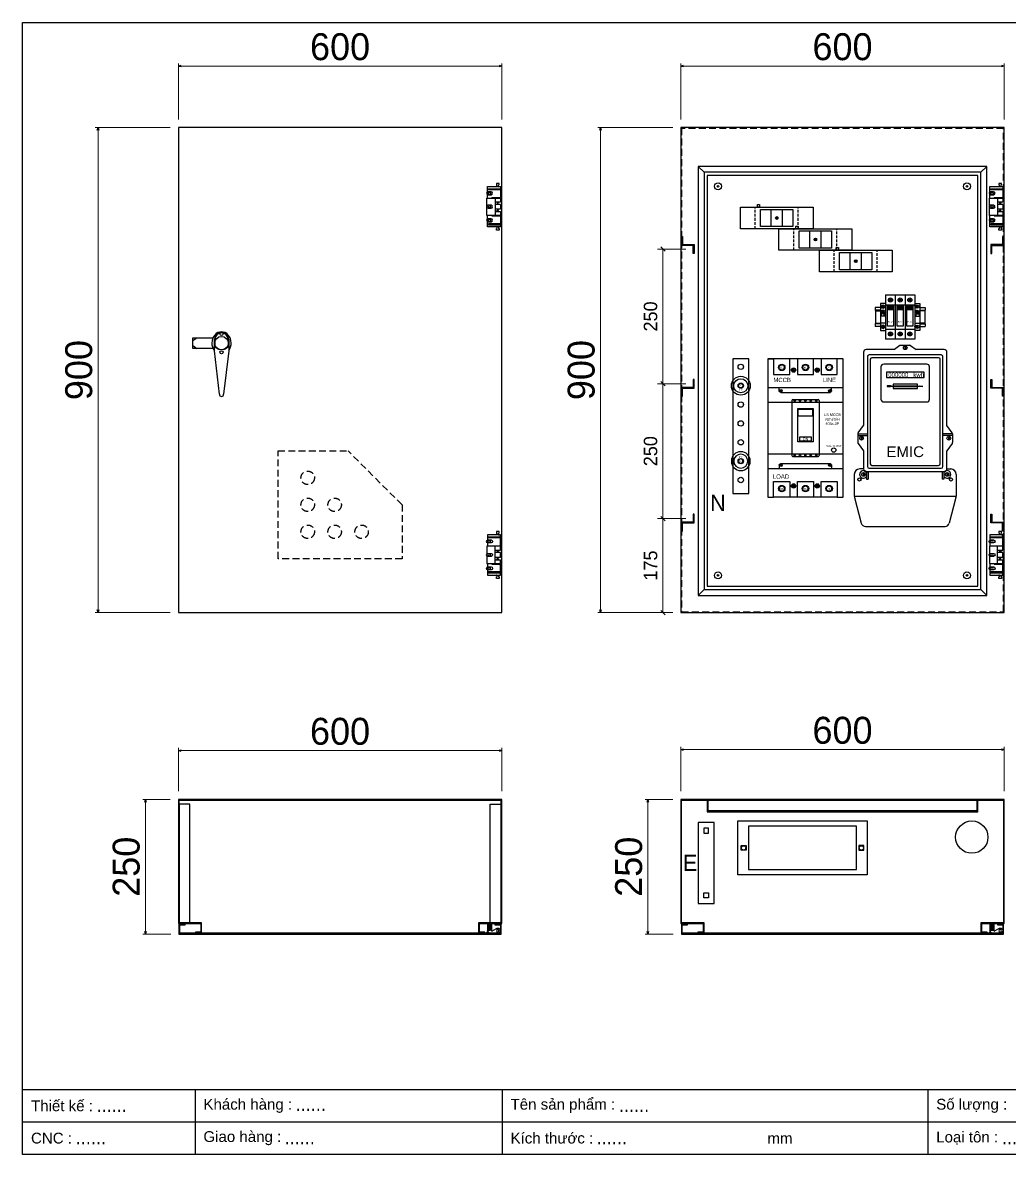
# Model space of a CAD drawing. Header units: millimetres. Extents: x 0 to 2970, y 0 to 2100.
# Drawn here: x 0 to 1831, y 0 to 2100 of the extents above; entities that cross this region are included whole.
import ezdxf
from ezdxf.enums import TextEntityAlignment as Align

# ---------------------------------------------------------------- set-up
doc = ezdxf.new("R2010")
doc.units = ezdxf.units.MM
doc.linetypes.add('ASVLTYPE', pattern=[0.75, 0.5, -0.25])
doc.linetypes.add('HIDDENX2', pattern=[19.05, 12.7, -6.35])
doc.layers.add('DIM', color=253, linetype='Continuous')
doc.layers.add('INSIDE', color=6, linetype='Continuous')
doc.styles.add('Arial', font='arial.ttf')
doc.styles.add('Tahoma (Input Text)', font='tahoma.ttf')
doc.dimstyles.new('CNC', dxfattribs={"dimtxt": 50, "dimasz": 5, "dimexe": 5, "dimexo": 15, "dimgap": 10, "dimtad": 1, "dimdec": 0, "dimtxsty": 'Standard', "dimblk": 'OPEN30', "dimcen": 10, "dimclrd": 5, "dimclre": 5, "dimclrt": 3, "dimazin": 3, "dimtfac": 1, "dimtdec": 0, "dimtmove": 0, "dimatfit": 3, "dimldrblk": 'ARCHTICK', "dimlwd": 9, "dimlwe": 9})
doc.dimstyles.new('Dim-25', dxfattribs={"dimtxt": 25, "dimasz": 8, "dimexe": 10, "dimexo": 15, "dimgap": 10, "dimtad": 1, "dimdec": 0, "dimtxsty": 'Standard', "dimblk": 'OBLIQUE', "dimcen": 10, "dimclrd": 5, "dimclre": 5, "dimclrt": 3, "dimazin": 3, "dimtfac": 1, "dimtdec": 0, "dimtmove": 0, "dimatfit": 3, "dimldrblk": 'OBLIQUE', "dimlwd": 9, "dimlwe": 9})

# ---------------------------------------------------------------- blocks, each defined once
blk = doc.blocks.new('khungtenAsean2')
at = {"color": 7}
for p, q in [((2970, -1980), (0, -1980)), ((320, -1980), (320, -2100)), ((890, -1980), (890, -2100)), ((1680, -1980), (1680, -2100)), ((2020, -2040), (0, -2040))]:
    blk.add_line(p, q, dxfattribs=at)
blk.add_lwpolyline([(0, 0), (2970, 0), (2970, -2100), (0, -2100)], close=True, dxfattribs=at)
at = {"color": 2, "char_height": 20, "width": 917.634, "attachment_point": 4, "style": 'Arial'}
for s, insert in [('  Tên sản phẩm :', (890, -2010)), ('  Số lượng :', (1680, -2010)), ('  Thiết kế :', (0, -2010)), ('  Khách hàng :', (320, -2010)), ('  Giao hàng :', (320, -2070)), ('  Loại tôn :', (1680, -2070)), ('  CNC :', (0, -2070)), ('  Kích thước :', (890, -2070)), ('mm', (1382.3, -2070))]:
    blk.add_mtext(s, dxfattribs=dict(at, insert=insert))
at = {"color": 1, "style": 'Tahoma (Input Text)', "flags": 8}
for tag, p in [('#03', (506.6, -2019.3)), ('#01', (137.1, -2021.3)), ('#05', (1106.6, -2021.3)), ('#07', (1834.7, -2021.3)), ('#09', (2146.7, -2021.3)), ('#02', (98.5, -2081.3)), ('#04', (486.1, -2081.3)), ('#06', (1065.3, -2081.3)), ('#08', (1817.4, -2081.3)), ('#10', (2146.7, -2081.3))]:
    blk.add_attdef(tag, p, '', height=25, dxfattribs=at)
blk.add_attdef('#11', text='', height=25, dxfattribs=at).set_placement((2915, -2067.3), align=Align.CENTER)
blk = doc.blocks.new('*D1')
at = {"color": 0, "linetype": 'ByBlock', "lineweight": -2}
for p, q in [((289.1, 2019.4), (294.1, 2020.8)), ((294.1, 2018.1), (289.1, 2019.4)), ((289.1, 2019.4), (294.1, 2019.4)), ((884.1, 2020.8), (889.1, 2019.4)), ((889.1, 2019.4), (884.1, 2018.1)), ((889.1, 2019.4), (884.1, 2019.4))]:
    blk.add_line(p, q, dxfattribs=at)
at = {"layer": 'Defpoints', "color": 0, "transparency": 16777216}
for p in [(889.1, 2019.4), (289.1, 1905.3), (889.1, 1905.3)]:
    blk.add_point(p, dxfattribs=at)
at = {"layer": 'DIM', "color": 5, "lineweight": 9, "transparency": 16777216}
for p, q in [((289.1, 1920.3), (289.1, 2024.4)), ((294.1, 2019.4), (884.1, 2019.4)), ((889.1, 1920.3), (889.1, 2024.4))]:
    blk.add_line(p, q, dxfattribs=at)
at = {"layer": 'DIM', "color": 3, "transparency": 16777216, "insert": (589.1, 2055), "char_height": 50, "attachment_point": 5}
blk.add_mtext('600', dxfattribs=at)
blk = doc.blocks.new('_ArchTick')
at = {"color": 0, "const_width": 0.15}
blk.add_lwpolyline([(-0.5, -0.5), (0.5, 0.5)], dxfattribs=at)
blk = doc.blocks.new('_Open30')
at = {"color": 0, "linetype": 'ByBlock', "lineweight": -2}
for p, q in [((-1, 0.27), (0, 0)), ((0, 0), (-1, -0.27)), ((0, 0), (-1, 0))]:
    blk.add_line(p, q, dxfattribs=at)
blk = doc.blocks.new('*D2')
at = {"color": 0, "linetype": 'ByBlock', "lineweight": -2}
for p, q in [((138.6, 1900.3), (139.9, 1905.3)), ((139.9, 1905.3), (141.3, 1900.3)), ((139.9, 1905.3), (139.9, 1900.3)), ((139.9, 1005.3), (138.6, 1010.3)), ((141.3, 1010.3), (139.9, 1005.3)), ((139.9, 1005.3), (139.9, 1010.3))]:
    blk.add_line(p, q, dxfattribs=at)
at = {"layer": 'Defpoints', "color": 0, "transparency": 16777216}
for p in [(289.1, 1905.3), (139.9, 1005.3), (289.1, 1005.3)]:
    blk.add_point(p, dxfattribs=at)
at = {"layer": 'DIM', "color": 5, "lineweight": 9, "transparency": 16777216}
for p, q in [((274.1, 1905.3), (134.9, 1905.3)), ((139.9, 1900.3), (139.9, 1010.3)), ((274.1, 1005.3), (134.9, 1005.3))]:
    blk.add_line(p, q, dxfattribs=at)
at = {"layer": 'DIM', "color": 3, "transparency": 16777216, "insert": (104.4, 1455.3), "char_height": 50, "attachment_point": 5, "rotation": 90}
blk.add_mtext('900', dxfattribs=at)
blk = doc.blocks.new('MS308-2-1')
at = {"color": 1}
for p, q in [((-53, 4.6), (-46, 10)), ((-13.3, -14.2), (-13.3, 6.7)), ((-12.3, 6.7), (-12.3, -6.9)), ((12.3, 6.7), (12.3, -6.9)), ((13.3, 6.7), (13.3, -14.2)), ((-53, -4.6), (-46, -10)), ((-4, -95), (-13.3, -14.2)), ((13.3, -14.2), (4, -95))]:
    blk.add_line(p, q, dxfattribs=at)
blk.add_lwpolyline([(-15.8, -10), (-53, -10), (-53, 10), (-15.8, 10)], dxfattribs=at)
for centre, radius, start, end in [((0, 6.7), 13.3, 0, 180), ((0, 6.7), 12.3, 0, 180), ((0, 5.9), 17.7, 226.184, 313.816), ((0, -95), 4, 180, 0)]:
    blk.add_arc(centre, radius, start, end, dxfattribs=at)
blk.add_ellipse((0, 0), major_axis=(0, 21), ratio=0.857143, start_param=3.972003, end_param=8.594367, dxfattribs=at)
blk = doc.blocks.new('*D3')
at = {"color": 0, "linetype": 'ByBlock', "lineweight": -2}
for p, q in [((1221.6, 2019.4), (1226.6, 2020.8)), ((1226.6, 2018.1), (1221.6, 2019.4)), ((1221.6, 2019.4), (1226.6, 2019.4)), ((1816.6, 2020.8), (1821.6, 2019.4)), ((1821.6, 2019.4), (1816.6, 2018.1)), ((1821.6, 2019.4), (1816.6, 2019.4))]:
    blk.add_line(p, q, dxfattribs=at)
at = {"layer": 'Defpoints', "color": 0, "transparency": 16777216}
for p in [(1821.6, 2019.4), (1221.6, 1905.3), (1821.6, 1905.3)]:
    blk.add_point(p, dxfattribs=at)
at = {"layer": 'DIM', "color": 5, "lineweight": 9, "transparency": 16777216}
for p, q in [((1221.6, 1920.3), (1221.6, 2024.4)), ((1226.6, 2019.4), (1816.6, 2019.4)), ((1821.6, 1920.3), (1821.6, 2024.4))]:
    blk.add_line(p, q, dxfattribs=at)
at = {"layer": 'DIM', "color": 3, "transparency": 16777216, "insert": (1521.6, 2055), "char_height": 50, "attachment_point": 5}
blk.add_mtext('600', dxfattribs=at)
blk = doc.blocks.new('*D4')
at = {"color": 0, "linetype": 'ByBlock', "lineweight": -2}
for p, q in [((1071.1, 1900.3), (1072.4, 1905.3)), ((1072.4, 1905.3), (1073.8, 1900.3)), ((1072.4, 1905.3), (1072.4, 1900.3)), ((1072.4, 1005.3), (1071.1, 1010.3)), ((1073.8, 1010.3), (1072.4, 1005.3)), ((1072.4, 1005.3), (1072.4, 1010.3))]:
    blk.add_line(p, q, dxfattribs=at)
at = {"layer": 'Defpoints', "color": 0, "transparency": 16777216}
for p in [(1221.6, 1905.3), (1072.4, 1005.3), (1221.6, 1005.3)]:
    blk.add_point(p, dxfattribs=at)
at = {"layer": 'DIM', "color": 5, "lineweight": 9, "transparency": 16777216}
for p, q in [((1206.6, 1905.3), (1067.4, 1905.3)), ((1072.4, 1900.3), (1072.4, 1010.3)), ((1206.6, 1005.3), (1067.4, 1005.3))]:
    blk.add_line(p, q, dxfattribs=at)
at = {"layer": 'DIM', "color": 3, "transparency": 16777216, "insert": (1036.9, 1455.3), "char_height": 50, "attachment_point": 5, "rotation": 90}
blk.add_mtext('900', dxfattribs=at)
blk = doc.blocks.new('HL011-1-5')
at = {"color": 1}
for p, q in [((24, 70), (2, 70)), ((21.65, 81), (16.65, 81)), ((16.65, 81), (16.65, 78)), ((17.65, 78), (16.65, 78)), ((17.65, 75), (16.65, 75)), ((17.65, 75), (17.65, 78)), ((21.65, 78), (20.65, 78)), ((20.65, 75), (20.65, 78)), ((20.65, 75), (21.65, 75)), ((21.65, 78), (21.65, 81)), ((8, 54.5), (8, 53.5)), ((8, 54.5), (24, 54.5)), ((14.3, 53.5), (14.3, 21.5)), ((14.3, 46.5), (24, 46.5)), ((16.65, 54.5), (16.65, 53.5)), ((17.4, 46.5), (18.15, 44)), ((18.15, 44), (20.15, 44)), ((20.9, 46.5), (20.15, 44)), ((21.65, 53.5), (21.65, 54.5)), ((8, 21.5), (8, 20.5)), ((24, 42), (14.3, 42)), ((24, 33), (14.3, 33)), ((14.3, 28.5), (24, 28.5)), ((16.65, 20.5), (16.65, 21.5)), ((17.4, 28.5), (18.15, 31)), ((18.15, 31), (20.15, 31)), ((20.9, 28.5), (20.15, 31)), ((21.65, 21.5), (21.65, 20.5)), ((24, 5), (2, 5)), ((8, 20.5), (24, 20.5)), ((17.65, 0), (16.65, 0)), ((16.65, -6), (16.65, -3)), ((17.65, -3), (16.65, -3)), ((21.65, -6), (16.65, -6)), ((17.65, 0), (17.65, -3)), ((20.65, 0), (20.65, -3)), ((20.65, 0), (21.65, 0)), ((21.65, -3), (20.65, -3)), ((21.65, -3), (21.65, -6))]:
    blk.add_line(p, q, dxfattribs=at)
for points in [[(0, 53.5), (0, 75), (24, 75), (24, 54.5)], [(24, 28.5), (24, 21.5), (-1, 21.5), (-1, 53.5), (24, 53.5), (24, 46.5)], [(24, 20.5), (24, 0), (0, 0), (0, 21.5)], [(24, 42), (24, 33)]]:
    blk.add_lwpolyline(points, dxfattribs=at)
for points in [[(2, 71), (24, 71), (24, 69), (2, 69)], [(2, 4), (24, 4), (24, 6), (2, 6)]]:
    blk.add_lwpolyline(points, close=True, dxfattribs=at)
for centre in [(4, 62.5), (4, 37.5), (4, 12.5)]:
    blk.add_circle(centre, 2, dxfattribs=at)
blk = doc.blocks.new('HL011-1-2')
h = blk.add_hatch()
h.set_pattern_fill('ANSI31', color=2, scale=0.5, style=0)
h.paths.add_polyline_path([(6, 12), (2, 12), (2, 0), (6, 0)])
at = {"color": 1}
for p, q in [((3, 18), (0, 13)), ((0, 0), (0, 13)), ((8, 0), (0, 0)), ((19.1, 18), (3, 18)), ((8, 14), (8, 0)), ((8, 14), (16.7, 9))]:
    blk.add_line(p, q, dxfattribs=at)
blk.add_lwpolyline([(1.8, 16), (-1, 16), (-1, 18), (3, 18)], dxfattribs=at)
at = {"color": 2}
blk.add_lwpolyline([(2, 0), (2, 12), (6, 12), (6, 0)], dxfattribs=at)
at = {"color": 1}
blk.add_circle((19.1, 13.2), 2.5, dxfattribs=at)
blk.add_arc((19.1, 13.2), 4.85, 239.9368, 90, dxfattribs=at)
blk = doc.blocks.new('*D5')
at = {"color": 0, "linetype": 'ByBlock', "lineweight": -2}
for p, q in [((289.1, 749.1), (294.1, 750.5)), ((294.1, 747.8), (289.1, 749.1)), ((289.1, 749.1), (294.1, 749.1)), ((884.1, 750.5), (889.1, 749.1)), ((889.1, 749.1), (884.1, 747.8)), ((889.1, 749.1), (884.1, 749.1))]:
    blk.add_line(p, q, dxfattribs=at)
at = {"layer": 'Defpoints', "color": 0, "transparency": 16777216}
for p in [(889.1, 749.1), (289.1, 658.7), (889.1, 658.7)]:
    blk.add_point(p, dxfattribs=at)
at = {"layer": 'DIM', "color": 5, "lineweight": 9, "transparency": 16777216}
for p, q in [((289.1, 673.7), (289.1, 754.1)), ((294.1, 749.1), (884.1, 749.1)), ((889.1, 673.7), (889.1, 754.1))]:
    blk.add_line(p, q, dxfattribs=at)
at = {"layer": 'DIM', "color": 3, "transparency": 16777216, "insert": (589.1, 784.7), "char_height": 50, "attachment_point": 5}
blk.add_mtext('600', dxfattribs=at)
blk = doc.blocks.new('*D6')
at = {"color": 0, "linetype": 'ByBlock', "lineweight": -2}
for p, q in [((226.6, 653.7), (228, 658.7)), ((228, 658.7), (229.3, 653.7)), ((228, 658.7), (228, 653.7)), ((228, 408.7), (226.6, 413.7)), ((229.3, 413.7), (228, 408.7)), ((228, 408.7), (228, 413.7))]:
    blk.add_line(p, q, dxfattribs=at)
at = {"layer": 'Defpoints', "color": 0, "transparency": 16777216}
for p in [(289.1, 658.7), (228, 408.7), (290.1, 408.7)]:
    blk.add_point(p, dxfattribs=at)
at = {"layer": 'DIM', "color": 5, "lineweight": 9, "transparency": 16777216}
for p, q in [((274.1, 658.7), (223, 658.7)), ((228, 653.7), (228, 413.7)), ((275.1, 408.7), (223, 408.7))]:
    blk.add_line(p, q, dxfattribs=at)
at = {"layer": 'DIM', "color": 3, "transparency": 16777216, "insert": (192.5, 533.7), "char_height": 50, "attachment_point": 5, "rotation": 90}
blk.add_mtext('250', dxfattribs=at)
blk = doc.blocks.new('*D7')
at = {"color": 0, "linetype": 'ByBlock', "lineweight": -2}
for p, q in [((1159.1, 653.7), (1160.5, 658.7)), ((1160.5, 658.7), (1161.8, 653.7)), ((1160.5, 658.7), (1160.5, 653.7)), ((1160.5, 408.7), (1159.1, 413.7)), ((1161.8, 413.7), (1160.5, 408.7)), ((1160.5, 408.7), (1160.5, 413.7))]:
    blk.add_line(p, q, dxfattribs=at)
at = {"layer": 'Defpoints', "color": 0, "transparency": 16777216}
for p in [(1221.6, 658.7), (1160.5, 408.7), (1222.6, 408.7)]:
    blk.add_point(p, dxfattribs=at)
at = {"layer": 'DIM', "color": 5, "lineweight": 9, "transparency": 16777216}
for p, q in [((1206.6, 658.7), (1155.5, 658.7)), ((1160.5, 653.7), (1160.5, 413.7)), ((1207.6, 408.7), (1155.5, 408.7))]:
    blk.add_line(p, q, dxfattribs=at)
at = {"layer": 'DIM', "color": 3, "transparency": 16777216, "insert": (1125, 533.7), "char_height": 50, "attachment_point": 5, "rotation": 90}
blk.add_mtext('250', dxfattribs=at)
blk = doc.blocks.new('*D8')
at = {"color": 0, "linetype": 'ByBlock', "lineweight": -2}
for p, q in [((1221.6, 751.1), (1226.6, 752.4)), ((1226.6, 749.7), (1221.6, 751.1)), ((1221.6, 751.1), (1226.6, 751.1)), ((1816.6, 752.4), (1821.6, 751.1)), ((1821.6, 751.1), (1816.6, 749.7)), ((1821.6, 751.1), (1816.6, 751.1))]:
    blk.add_line(p, q, dxfattribs=at)
at = {"layer": 'Defpoints', "color": 0, "transparency": 16777216}
for p in [(1821.6, 751.1), (1221.6, 658.7), (1821.6, 658.7)]:
    blk.add_point(p, dxfattribs=at)
at = {"layer": 'DIM', "color": 5, "lineweight": 9, "transparency": 16777216}
for p, q in [((1221.6, 673.7), (1221.6, 756.1)), ((1821.6, 673.7), (1821.6, 756.1)), ((1226.6, 751.1), (1816.6, 751.1))]:
    blk.add_line(p, q, dxfattribs=at)
at = {"layer": 'DIM', "color": 3, "transparency": 16777216, "insert": (1521.6, 786.6), "char_height": 50, "attachment_point": 5}
blk.add_mtext('600', dxfattribs=at)
blk = doc.blocks.new('1 400AF 3P')
at = {"color": 4}
for p, q in [((45, -21), (51, -21)), ((48, -18), (48, -24)), ((89, -21), (95, -21)), ((92, -18), (92, -24)), ((45, -236), (51, -236)), ((48, -233), (48, -239)), ((89, -236), (95, -236)), ((92, -233), (92, -239))]:
    blk.add_line(p, q, dxfattribs=at)
for p, q in [((0, -53.5), (140, -53.5)), ((21.5, -59.6), (21.5, -53.5)), ((22.9, -59.6), (25.7, -59.6)), ((24.3, -58.2), (24.3, -61)), ((24.3, -62.4), (115.7, -62.4)), ((117.1, -59.6), (114.3, -59.6)), ((115.7, -58.2), (115.7, -61)), ((118.5, -59.6), (118.5, -53.5)), ((0, -80.5), (140, -80.5)), ((44.5, -77.5), (44.5, -179.5)), ((46.5, -75.5), (93.5, -75.5)), ((95.5, -77.5), (95.5, -179.5)), ((0, -176.5), (140, -176.5)), ((46.5, -181.5), (93.5, -181.5)), ((0, -203.5), (140, -203.5)), ((21.5, -197.4), (21.5, -203.5)), ((22.9, -197.4), (25.7, -197.4)), ((24.3, -194.6), (115.7, -194.6)), ((24.3, -198.8), (24.3, -196)), ((117.1, -197.4), (114.3, -197.4)), ((115.7, -198.8), (115.7, -196)), ((118.5, -197.4), (118.5, -203.5))]:
    blk.add_line(p, q)
at = {"lineweight": 30}
for points in [[(11, 0), (0, 0), (0, -257), (11, -257)], [(11, 0), (11, -29), (41, -29), (41, 0)], [(55, 0), (41, 0)], [(55, 0), (55, -29), (85, -29), (85, 0)], [(99, 0), (85, 0)], [(99, 0), (99, -29), (129, -29), (129, 0)], [(129, -257), (140, -257), (140, 0), (129, 0)], [(11, -257), (11, -228), (41, -228), (41, -257)], [(55, -257), (55, -228), (85, -228), (85, -257)], [(99, -257), (99, -228), (129, -228), (129, -257)], [(55, -257), (41, -257)], [(99, -257), (85, -257)]]:
    blk.add_lwpolyline(points, dxfattribs=at)
for points in [[(0, 0), (11, 0)], [(0, -257), (11, -257)], [(129, -257), (140, -257)]]:
    blk.add_lwpolyline(points)
for points in [[(55.7, -92.4), (84.3, -92.4), (84.3, -154.3), (55.7, -154.3)], [(56.6, -93.8), (83.4, -93.8), (83.4, -106.4), (56.6, -106.4)], [(59.4, -144.8), (80.6, -144.8), (80.6, -152.9), (59.4, -152.9)]]:
    blk.add_lwpolyline(points, close=True)
for centre, radius in [((26, -16), 5), ((70, -16), 5), ((114, -16), 5), ((24.3, -59.6), 2.8), ((115.7, -59.6), 2.8), ((50, -78), 1.34), ((60, -78), 1.34), ((70, -78), 1.34), ((80, -78), 1.34), ((90, -78), 1.34), ((122.5, -169.5), 3.94), ((50, -179), 1.34), ((60, -179), 1.34), ((70, -179), 1.34), ((80, -179), 1.34), ((90, -179), 1.34), ((24.3, -197.4), 2.8), ((115.7, -197.4), 2.8), ((26, -241), 5), ((70, -241), 5), ((114, -241), 5)]:
    blk.add_circle(centre, radius)
for centre, start, end in [((46.5, -77.5), 90, 180), ((93.5, -77.5), 0, 90), ((46.5, -179.5), 180, 270), ((93.5, -179.5), 270, 0)]:
    blk.add_arc(centre, 2, start, end)
at = {"attachment_point": 1}
for s, width, insert, char_height in [('M10', 4.303, (21.6, -14.7), 3), ('M10', 4.303, (66.1, -14.7), 3), ('M10', 4.303, (110.8, -14.8), 3), ('MCCB', 31.359, (10.5, -35.3), 8), ('LINE', 31.359, (102.2, -35.2), 8), ('ON', 12.238, (64.9, -146.3), 5), ('PUSH TO TRIP', 29.713, (107.6, -160.9), 3), ('LOAD', 31.359, (9.6, -214.6), 8), ('M10', 4.303, (22.1, -239.7), 3), ('M10', 4.303, (66.1, -239.7), 3), ('M10', 4.303, (110.1, -239.7), 3)]:
    blk.add_mtext_dynamic_manual_height_columns(s, width=width, gutter_width=1, heights=[0], dxfattribs=dict(at, insert=insert, char_height=char_height))
at = {"color": 4, "char_height": 2, "attachment_point": 1}
for insert in [(46.1, -19.8), (90.1, -19.8), (46.1, -234.8), (90.1, -234.8)]:
    blk.add_mtext_dynamic_manual_height_columns('M6', width=4.303, gutter_width=1, heights=[0], dxfattribs=dict(at, insert=insert))
blk = doc.blocks.new('LS 400AF 3P')
at = {"color": 1}
for points in [[(11, -29), (41, -29), (41, 0), (11, 0)], [(11, -228), (41, -228), (41, -257), (11, -257)]]:
    blk.add_lwpolyline(points, close=True, dxfattribs=at)
at = {"color": 2}
for points in [[(55, -29), (85, -29), (85, 0), (55, 0)], [(55, -228), (85, -228), (85, -257), (55, -257)]]:
    blk.add_lwpolyline(points, close=True, dxfattribs=at)
at = {"color": 5}
for points in [[(99, -29), (129, -29), (129, 0), (99, 0)], [(99, -228), (129, -228), (129, -257), (99, -257)]]:
    blk.add_lwpolyline(points, close=True, dxfattribs=at)
at = {"color": 1}
for centre in [(26, -16), (26, -241)]:
    blk.add_circle(centre, 6, dxfattribs=at)
at = {"color": 4}
for centre in [(48, -21), (92, -21), (48, -236), (92, -236)]:
    blk.add_circle(centre, 3, dxfattribs=at)
at = {"color": 2}
for centre in [(70, -16), (70, -241)]:
    blk.add_circle(centre, 6, dxfattribs=at)
at = {"color": 5}
for centre in [(114, -16), (114, -241)]:
    blk.add_circle(centre, 6, dxfattribs=at)
blk.add_blockref('1 400AF 3P', (0, 0))
at = {"insert": (101, -101.4), "char_height": 5, "attachment_point": 1}
blk.add_mtext_dynamic_manual_height_columns('\\pi3.7598;{\\C1;LS MCCB\\P\\pi5.15134;ABN/S/H\\P\\pi6.03128;403c-3P}', width=37.687, gutter_width=1, heights=[0], dxfattribs=at)
blk = doc.blocks.new('Congto3P-3')
at = {"color": 126}
for p, q in [((85502.3, 42053.8), (85492.1, 42046.3)), ((85504.1, 42054.3), (85520.1, 42054.3)), ((85511.6, 42053.3), (85511.6, 42046.4)), ((85512.6, 42053.3), (85512.6, 42046.4)), ((85521.9, 42053.8), (85532.1, 42046.3)), ((85442.1, 42033.3), (85442.1, 41829.3)), ((85579.1, 42036.3), (85445.1, 42036.3)), ((85447.1, 42028.3), (85447.1, 41834.3)), ((85574.1, 42031.3), (85450.1, 42031.3)), ((85577.1, 41834.3), (85577.1, 42028.3)), ((85582.1, 41829.3), (85582.1, 42033.3)), ((85480, 41978.3), (85478.5, 41979.1)), ((85485, 41979.1), (85478.5, 41979.1)), ((85486.5, 41978.3), (85485, 41979.1)), ((85539, 41979.1), (85545, 41978.1)), ((85539, 41979.1), (85539, 41977.6)), ((85478.5, 41977.6), (85480, 41978.3)), ((85478.5, 41977.6), (85485, 41977.6)), ((85485, 41977.6), (85486.5, 41978.3)), ((85486.5, 41978.3), (85489.6, 41978.3)), ((85489.6, 41978.8), (85534.6, 41978.8)), ((85489.6, 41977.8), (85534.6, 41977.8)), ((85534.6, 41978.3), (85539, 41978.3)), ((85545, 41978.1), (85539, 41977.6)), ((85424.7, 41891.7), (85434.6, 41905.3)), ((85599.5, 41891.7), (85589.6, 41905.3)), ((85424.1, 41889.9), (85424.1, 41873.9)), ((85424.1, 41889.9), (85442.1, 41889.9)), ((85424.1, 41886.9), (85442.1, 41886.9)), ((85430.6, 41885.3), (85430.6, 41878.4)), ((85431.6, 41885.3), (85431.6, 41878.4)), ((85600.1, 41889.9), (85582.1, 41889.9)), ((85600.1, 41886.9), (85582.1, 41886.9)), ((85592.6, 41885.3), (85592.6, 41878.4)), ((85593.6, 41885.3), (85593.6, 41878.4)), ((85600.1, 41889.9), (85600.1, 41873.9)), ((85424.7, 41872.1), (85434.6, 41858.4)), ((85434.6, 41858.4), (85434.6, 41824.8)), ((85599.5, 41872.1), (85589.6, 41858.4)), ((85589.6, 41824.8), (85589.6, 41858.4)), ((85417.6, 41814.8), (85417.6, 41774.6)), ((85434.6, 41824.8), (85427.6, 41824.8)), ((85434, 41818.2), (85434, 41811.2)), ((85435, 41818.2), (85435, 41811.2)), ((85439.6, 41819.8), (85584.6, 41819.8)), ((85440.5, 41819.6), (85440.5, 41805.8)), ((85440.5, 41819.6), (85443.5, 41819.6)), ((85443.5, 41819.6), (85443.5, 41805.8)), ((85445.1, 41826.3), (85579.1, 41826.3)), ((85450.1, 41831.3), (85574.1, 41831.3)), ((85583.8, 41819.6), (85580.8, 41819.6)), ((85580.8, 41819.6), (85580.8, 41805.8)), ((85583.8, 41819.6), (85583.8, 41805.8)), ((85589.3, 41818.2), (85589.3, 41811.2)), ((85589.6, 41824.8), (85596.6, 41824.8)), ((85590.3, 41818.2), (85590.3, 41811.2)), ((85606.6, 41814.8), (85606.6, 41774.6)), ((85440.5, 41805.8), (85443.5, 41805.8)), ((85583.8, 41805.8), (85580.8, 41805.8)), ((85417.9, 41772.1), (85430.5, 41724.3)), ((85418.1, 41774.3), (85606.1, 41774.3)), ((85606.3, 41772.1), (85593.7, 41724.3)), ((85438.3, 41718.3), (85586, 41718.3))]:
    blk.add_line(p, q, dxfattribs=at)
for points in [[(85492.1, 42046.3), (85439.6, 42046.3, 0.414214), (85434.6, 42041.3), (85434.6, 41905.3)], [(85589.6, 41905.3), (85589.6, 42041.3, 0.414214), (85584.6, 42046.3), (85532.1, 42046.3)]]:
    blk.add_lwpolyline(points, format="xyb", dxfattribs=at)
blk.add_lwpolyline([(85472.1, 41949.3), (85552.1, 41949.3, 0.414214), (85557.1, 41954.3), (85557.1, 42014.3, 0.414214), (85552.1, 42019.3), (85472.1, 42019.3, 0.414214), (85467.1, 42014.3), (85467.1, 41954.3, 0.414214)], format="xyb", close=True, dxfattribs=at)
for points in [[(85477.1, 41994.3), (85547.1, 41994.3), (85547.1, 42004.3), (85477.1, 42004.3)], [(85489.6, 41974.3), (85534.6, 41974.3), (85534.6, 41982.3), (85489.6, 41982.3)]]:
    blk.add_lwpolyline(points, close=True, dxfattribs=at)
for centre, radius in [((85512.1, 42049.8), 3.5), ((85431.1, 41881.9), 3.5), ((85593.1, 41881.9), 3.5), ((85434.5, 41814.7), 3.5), ((85589.8, 41814.7), 3.5), ((85427.1, 41805.3), 3), ((85597.1, 41805.3), 3)]:
    blk.add_circle(centre, radius, dxfattribs=at)
for centre, radius, start, end in [((85504.1, 42051.3), 3, 90, 126.0274), ((85520.1, 42051.3), 3, 53.9726, 90), ((85445.1, 42033.3), 3, 90, 180), ((85450.1, 42028.3), 3, 90, 180), ((85574.1, 42028.3), 3, 0, 90), ((85579.1, 42033.3), 3, 0, 90), ((85427.1, 41889.9), 3, 143.9726, 180), ((85597.1, 41889.9), 3, 0, 36.0274), ((85427.1, 41873.9), 3, 180, 216.0274), ((85597.1, 41873.9), 3, 323.9726, 0), ((85450.1, 41834.3), 3, 180, 270), ((85574.1, 41834.3), 3, 270, 0), ((85427.6, 41814.8), 10, 90, 180), ((85434.5, 41814.7), 7, 31.0027, 328.9973), ((85439.6, 41824.8), 5, 180, 270), ((85445.1, 41829.3), 3, 180, 270), ((85579.1, 41829.3), 3, 270, 0), ((85589.8, 41814.7), 7, 211.0027, 148.9973), ((85584.6, 41824.8), 5, 270, 0), ((85596.6, 41814.8), 10, 0, 90), ((85427.6, 41774.6), 10, 180, 194.7692), ((85596.6, 41774.6), 10, 345.2308, 0), ((85438.3, 41726.3), 8, 194.7692, 270), ((85586, 41726.3), 8, 270, 345.2308)]:
    blk.add_arc(centre, radius, start, end, dxfattribs=at)
for s, insert, char_height, width, attachment_point in [('\\f.VnArial|b0|i0|c0|p34;00000\\C1;0  \\C256; kwh', (85547.1, 42003.4), 8, 70, 3), ('\\f.VnArial|b0|i0|c0|p34;EMIC', (85512.1, 41856.7), 20, 130, 5)]:
    blk.add_mtext(s, dxfattribs=dict(at, insert=insert, char_height=char_height, width=width, attachment_point=attachment_point))
blk = doc.blocks.new('KLIJHKGHD')
at = {"layer": 'DIM'}
for p, q in [((84710.2, 15540.3), (84719.7, 15540.3)), ((84710.2, 15540.3), (84710.2, 15489.8)), ((84719.7, 15540.3), (84719.7, 15489.8)), ((84711.2, 15522.8), (84710.2, 15522.8)), ((84711.2, 15516.8), (84711.2, 15522.8)), ((84712.7, 15516.8), (84712.7, 15521.1)), ((84712.7, 15521.1), (84718.7, 15521.1)), ((84716, 15532.1), (84713, 15535.1)), ((84716, 15522.9), (84713, 15525.9)), ((84716.9, 15533), (84713.9, 15536)), ((84716.9, 15523.8), (84713.9, 15526.8)), ((84719.7, 15522.8), (84718.7, 15522.8)), ((84718.7, 15522.8), (84718.7, 15516.8)), ((84719.7, 15532.5), (84729.7, 15532.5)), ((84719.7, 15527.5), (84729.7, 15527.5)), ((84728.7, 15526.5), (84719.7, 15526.5)), ((84729.7, 15527.5), (84728.7, 15526.5)), ((84728.7, 15526.5), (84728.7, 15503.5)), ((84729.7, 15532.5), (84729.7, 15527.5)), ((84710.2, 15516.8), (84719.7, 15516.8)), ((84710.2, 15503.6), (84719.7, 15503.6)), ((84716.9, 15495.8), (84713.9, 15498.8)), ((84728.7, 15503.5), (84719.7, 15503.5)), ((84719.7, 15502.5), (84729.7, 15502.5)), ((84728.7, 15503.5), (84729.7, 15502.5)), ((84729.7, 15502.5), (84729.7, 15497.5)), ((84719.7, 15489.8), (84710.2, 15489.8)), ((84716, 15494.9), (84713, 15497.9)), ((84719.7, 15497.5), (84729.7, 15497.5))]:
    blk.add_line(p, q, dxfattribs=at)
for centre in [(84714.9, 15534.1), (84714.9, 15524.9), (84714.9, 15496.9)]:
    blk.add_circle(centre, 3, dxfattribs=at)
for centre, radius, start, end in [((84713.1, 15535.3), 0.2, 146.4992, 225), ((84713.1, 15526.1), 0.2, 146.4992, 225), ((84714.9, 15534.1), 2.35, 123.5008, 146.4992), ((84714.9, 15524.9), 2.35, 123.5008, 146.4992), ((84713.8, 15535.9), 0.2, 45, 123.5008), ((84713.8, 15526.7), 0.2, 45, 123.5008), ((84716.1, 15532.3), 0.2, 225, 303.5008), ((84716.1, 15523.1), 0.2, 225, 303.5008), ((84714.9, 15534.1), 2.35, 303.5008, 326.4992), ((84714.9, 15524.9), 2.35, 303.5008, 326.4992), ((84716.7, 15532.9), 0.2, 326.4992, 45), ((84716.7, 15523.7), 0.2, 326.4992, 45), ((84713.1, 15498.1), 0.2, 146.4992, 225), ((84714.9, 15496.9), 2.35, 123.5008, 146.4992), ((84713.8, 15498.7), 0.2, 45, 123.5008), ((84716.1, 15495.1), 0.2, 225, 303.5008), ((84714.9, 15496.9), 2.35, 303.5008, 326.4992), ((84716.7, 15495.7), 0.2, 326.4992, 45)]:
    blk.add_arc(centre, radius, start, end, dxfattribs=at)
for p in [(84710.2, 15535.4), (84710.2, 15497.5)]:
    blk.add_point(p, dxfattribs=at)
blk = doc.blocks.new('FFERERER')
at = {"layer": 'DIM'}
h = blk.add_hatch(dxfattribs=at)
h.set_pattern_fill('ANSI31', color=256, style=0)
h.set_pattern_definition([(45, (17.11928, 0), (-0.088388347648, 0.088388347648), [])])
h.paths.add_polyline_path([(512529.7, 359877), (512518.5, 359877), (512518.5, 359870.3), (512529.7, 359870.3)])
for p, q in [((512515.1, 359897.6), (512533.1, 359897.6)), ((512515.1, 359897.6), (512515.1, 359815.6)), ((512515.1, 359879.1), (512533.1, 359879.1)), ((512521.7, 359889.9), (512522.3, 359890.4)), ((512523.5, 359888.1), (512521.7, 359889.9)), ((512521.7, 359886.2), (512523.5, 359888.1)), ((512521.7, 359886.2), (512522.3, 359885.7)), ((512524.1, 359888.6), (512522.3, 359890.4)), ((512522.3, 359885.7), (512524.1, 359887.5)), ((512524.1, 359888.6), (512525.9, 359890.4)), ((512525.9, 359885.7), (512524.1, 359887.5)), ((512524.6, 359888.1), (512526.4, 359889.9)), ((512526.4, 359886.2), (512524.6, 359888.1)), ((512525.9, 359890.4), (512526.4, 359889.9)), ((512525.9, 359885.7), (512526.4, 359886.2)), ((512533.1, 359897.6), (512533.1, 359815.6)), ((512515.1, 359834.1), (512533.1, 359834.1)), ((512533.1, 359815.6), (512515.1, 359815.6)), ((512521.7, 359826.9), (512522.3, 359827.4)), ((512521.7, 359826.9), (512523.5, 359825.1)), ((512523.5, 359825.1), (512521.7, 359823.2)), ((512521.7, 359823.2), (512522.3, 359822.7)), ((512522.3, 359827.4), (512524.1, 359825.6)), ((512524.1, 359824.5), (512522.3, 359822.7)), ((512525.9, 359827.4), (512524.1, 359825.6)), ((512524.1, 359824.5), (512525.9, 359822.7)), ((512526.4, 359826.9), (512524.6, 359825.1)), ((512524.6, 359825.1), (512526.4, 359823.2)), ((512525.9, 359827.4), (512526.4, 359826.9)), ((512525.9, 359822.7), (512526.4, 359823.2))]:
    blk.add_line(p, q, dxfattribs=at)
for points in [[(512518.5, 359877), (512529.7, 359877), (512529.7, 359870.3), (512518.5, 359870.3)], [(512518.5, 359870.3), (512529.7, 359870.3), (512529.7, 359839.7), (512518.5, 359839.7)]]:
    blk.add_lwpolyline(points, close=True, dxfattribs=at)
for centre in [(512524.1, 359888.1), (512524.1, 359825.1)]:
    blk.add_circle(centre, 3.85, dxfattribs=at)
at = {"layer": 'DIM', "insert": (512524.1, 359847.4), "char_height": 3, "width": 11.15, "attachment_point": 5, "style": 'Tahoma (Input Text)'}
blk.add_mtext('Fuse', dxfattribs=at)
blk = doc.blocks.new('EM4H05-3')
at = {"color": 85, "linetype": 'ASVLTYPE', "ltscale": 10}
for p, q in [((27.5, 40), (27.5, 0)), ((107.5, 40), (107.5, 0))]:
    blk.add_line(p, q, dxfattribs=at)
at = {"color": 85}
for p, q in [((57, 36), (57, 4)), ((67, 22.4), (67, 17.6)), ((68, 22.4), (68, 17.6)), ((78, 36), (78, 4)), ((99.5, -5), (99.5, 0)), ((99.5, 0), (103.5, 0)), ((103.5, 0), (103.5, -5)), ((103.5, -5), (99.5, -5))]:
    blk.add_line(p, q, dxfattribs=at)
for points in [[(0, 40), (135, 40), (135, 0), (0, 0)], [(37.5, 36), (97.5, 36), (97.5, 4), (37.5, 4)]]:
    blk.add_lwpolyline(points, close=True, dxfattribs=at)
blk.add_circle((67.5, 20), 2.5, dxfattribs=at)
blk = doc.blocks.new('su35-2')
at = {"color": 1}
for radius in [17.5, 13, 4]:
    blk.add_circle((0, -0.1), radius, dxfattribs=at)
at = {"color": 1, "width": 30.098, "attachment_point": 5}
for s, insert, char_height in [('{\\fTahoma|b0|i0|c0|p34;M8}', (0, 0), 1.5), ('{\\fTahoma|b0|i0|c0|p34;S35}', (0, -7.4), 3)]:
    blk.add_mtext(s, dxfattribs=dict(at, insert=insert, char_height=char_height))
blk = doc.blocks.new('*D12')
at = {"color": 0, "linetype": 'ByBlock', "lineweight": -2}
for p, q in [((1192.2, 1175.8), (1184.2, 1183.8)), ((1184.2, 1009.3), (1192.2, 1001.3))]:
    blk.add_line(p, q, dxfattribs=at)
at = {"layer": 'Defpoints', "color": 0, "ltscale": 3, "transparency": 16777216}
for p in [(1188.2, 1179.8), (1246.1, 1179.8), (1221.6, 1005.3)]:
    blk.add_point(p, dxfattribs=at)
at = {"layer": 'DIM', "color": 5, "lineweight": 9, "ltscale": 3, "transparency": 16777216}
for p, q in [((1231.1, 1179.8), (1178.2, 1179.8)), ((1188.2, 1005.3), (1188.2, 1179.8)), ((1206.6, 1005.3), (1178.2, 1005.3))]:
    blk.add_line(p, q, dxfattribs=at)
at = {"layer": 'DIM', "color": 3, "ltscale": 3, "transparency": 16777216, "insert": (1165.4, 1092.6), "char_height": 25, "attachment_point": 5, "rotation": 90}
blk.add_mtext('175', dxfattribs=at)
blk = doc.blocks.new('_Oblique')
at = {"color": 0, "linetype": 'ByBlock', "lineweight": -2}
blk.add_line((-0.5, -0.5), (0.5, 0.5), dxfattribs=at)
blk = doc.blocks.new('*D13')
at = {"color": 0, "linetype": 'ByBlock', "lineweight": -2}
for p, q in [((1192.2, 1425.8), (1184.2, 1433.8)), ((1184.2, 1183.8), (1192.2, 1175.8))]:
    blk.add_line(p, q, dxfattribs=at)
at = {"layer": 'Defpoints', "color": 0, "ltscale": 3, "transparency": 16777216}
for p in [(1188.2, 1429.8), (1246.1, 1429.8), (1246.1, 1179.8)]:
    blk.add_point(p, dxfattribs=at)
at = {"layer": 'DIM', "color": 5, "lineweight": 9, "ltscale": 3, "transparency": 16777216}
for p, q in [((1231.1, 1429.8), (1178.2, 1429.8)), ((1188.2, 1179.8), (1188.2, 1429.8)), ((1231.1, 1179.8), (1178.2, 1179.8))]:
    blk.add_line(p, q, dxfattribs=at)
at = {"layer": 'DIM', "color": 3, "ltscale": 3, "transparency": 16777216, "insert": (1165.4, 1304.8), "char_height": 25, "attachment_point": 5, "rotation": 90}
blk.add_mtext('250', dxfattribs=at)
blk = doc.blocks.new('*D14')
at = {"color": 0, "linetype": 'ByBlock', "lineweight": -2}
for p, q in [((1192.2, 1675.8), (1184.2, 1683.8)), ((1184.2, 1433.8), (1192.2, 1425.8))]:
    blk.add_line(p, q, dxfattribs=at)
at = {"layer": 'Defpoints', "color": 0, "ltscale": 3, "transparency": 16777216}
for p in [(1188.2, 1679.8), (1246.1, 1679.8), (1246.1, 1429.8)]:
    blk.add_point(p, dxfattribs=at)
at = {"layer": 'DIM', "color": 5, "lineweight": 9, "ltscale": 3, "transparency": 16777216}
for p, q in [((1231.1, 1679.8), (1178.2, 1679.8)), ((1188.2, 1429.8), (1188.2, 1679.8)), ((1231.1, 1429.8), (1178.2, 1429.8))]:
    blk.add_line(p, q, dxfattribs=at)
at = {"layer": 'DIM', "color": 3, "ltscale": 3, "transparency": 16777216, "insert": (1165.4, 1554.8), "char_height": 25, "attachment_point": 5, "rotation": 90}
blk.add_mtext('250', dxfattribs=at)
blk = doc.blocks.new('ga tai lieu')
at = {"color": 7, "linetype": 'HIDDENX2'}
for p, q in [((0, 0), (0, 200)), ((0, 200), (130, 200)), ((230, 100), (130, 200)), ((230, 100), (230, 0)), ((230, 0), (0, 0))]:
    blk.add_line(p, q, dxfattribs=at)
for centre in [(55, 150), (55, 100), (105, 100), (55, 50), (105, 50), (155, 50)]:
    blk.add_circle(centre, 12.5, dxfattribs=at)

msp = doc.modelspace()

# ---------------------------------------------------------------- linework, layer by layer
at = {"ltscale": 3}
for p, q in [((1253.6, 1833.3), (1264.6, 1822.3)), ((1778.6, 1822.3), (1789.6, 1833.3)), ((1264.6, 1048.3), (1253.6, 1037.3)), ((1778.6, 1048.4), (1789.6, 1037.3))]:
    msp.add_line(p, q, dxfattribs=at)
at = {"color": 7}
for points in [[(289.1, 1005.3), (889.1, 1005.3), (889.1, 1905.3), (289.1, 1905.3)], [(1221.6, 1005.3), (1821.6, 1005.3), (1821.6, 1905.3), (1221.6, 1905.3)], [(1253.6, 1037.3), (1789.6, 1037.3), (1789.6, 1833.3), (1253.6, 1833.3)], [(1264.6, 1048.3), (1778.6, 1048.3), (1778.6, 1822.3), (1264.6, 1822.3)], [(857.6, 412.2), (847.6, 412.2), (847.6, 428.2), (889.1, 428.2), (889.1, 658.7), (289.1, 658.7), (289.1, 428.2), (330.6, 428.2), (330.6, 412.2), (320.6, 412.2), (320.6, 410.7), (332.1, 410.7), (332.1, 429.7), (290.6, 429.7), (290.6, 657.2), (887.6, 657.2), (887.6, 429.7), (846.1, 429.7), (846.1, 410.7), (857.6, 410.7)], [(1790.1, 412.2), (1780.1, 412.2), (1780.1, 428.2), (1821.6, 428.2), (1821.6, 658.7), (1221.6, 658.7), (1221.6, 428.2), (1263.1, 428.2), (1263.1, 412.2), (1253.1, 412.2), (1253.1, 410.7), (1264.6, 410.7), (1264.6, 429.7), (1223.1, 429.7), (1223.1, 657.2), (1820.1, 657.2), (1820.1, 429.7), (1778.6, 429.7), (1778.6, 410.7), (1790.1, 410.7)], [(1327.4, 618.7), (1567.4, 618.7), (1567.4, 518.7), (1327.4, 518.7)], [(876.6, 426.2), (886.6, 426.2), (886.6, 410.2), (291.6, 410.2), (291.6, 426.2), (301.6, 426.2), (301.6, 427.7), (290.1, 427.7), (290.1, 408.7), (888.1, 408.7), (888.1, 427.7), (876.6, 427.7)], [(1809.1, 426.2), (1819.1, 426.2), (1819.1, 410.2), (1224.1, 410.2), (1224.1, 426.2), (1234.1, 426.2), (1234.1, 427.7), (1222.6, 427.7), (1222.6, 408.7), (1820.6, 408.7), (1820.6, 427.7), (1809.1, 427.7)]]:
    msp.add_lwpolyline(points, close=True, dxfattribs=at)
at = {"color": 7, "linetype": 'HIDDENX2'}
msp.add_lwpolyline([(1223.1, 1006.8), (1820.1, 1006.8), (1820.1, 1903.8), (1223.1, 1903.8)], close=True, dxfattribs=at)
at = {"color": 1}
for points in [[(1270.6, 1054.3), (1772.6, 1054.3), (1772.6, 1816.3), (1270.6, 1816.3)], [(1771.1, 657.2), (1771.1, 637.2), (1272.1, 637.2), (1272.1, 657.2), (1270.6, 657.2), (1270.6, 635.7), (1772.6, 635.7), (1772.6, 657.2)]]:
    msp.add_lwpolyline(points, close=True, dxfattribs=at)
at = {"color": 2}
for points in [[(863.9, 1786.1, 1), (863.9, 1780.6), (869.4, 1780.6, 1), (869.4, 1786.1)], [(1796.4, 1786.1, 1), (1796.4, 1780.6), (1801.9, 1780.6, 1), (1801.9, 1786.1)], [(863.9, 1761.1, 1), (863.9, 1755.6), (869.4, 1755.6, 1), (869.4, 1761.1)], [(1796.4, 1761.1, 1), (1796.4, 1755.6), (1801.9, 1755.6, 1), (1801.9, 1761.1)], [(863.9, 1736.1, 1), (863.9, 1730.6), (869.4, 1730.6, 1), (869.4, 1736.1)], [(1796.4, 1736.1, 1), (1796.4, 1730.6), (1801.9, 1730.6, 1), (1801.9, 1736.1)], [(863.9, 1134.6, -1), (863.9, 1140.1), (869.4, 1140.1, -1), (869.4, 1134.6)], [(1796.4, 1134.6, -1), (1796.4, 1140.1), (1801.9, 1140.1, -1), (1801.9, 1134.6)], [(863.9, 1109.6, -1), (863.9, 1115.1), (869.4, 1115.1, -1), (869.4, 1109.6)], [(1796.4, 1109.6, -1), (1796.4, 1115.1), (1801.9, 1115.1, -1), (1801.9, 1109.6)], [(863.9, 1084.6, -1), (863.9, 1090.1), (869.4, 1090.1, -1), (869.4, 1084.6)], [(1796.4, 1084.6, -1), (1796.4, 1090.1), (1801.9, 1090.1, -1), (1801.9, 1084.6)]]:
    msp.add_lwpolyline(points, format="xyb", close=True, dxfattribs=at)
at = {"color": 8}
for points in [[(1224.6, 1703.1), (1224.6, 1688.1), (1246.1, 1688.1), (1246.1, 1671.6), (1244.6, 1671.6), (1244.6, 1686.6), (1223.1, 1686.6), (1223.1, 1703.1)], [(1818.6, 1703.1), (1818.6, 1688.1), (1797.1, 1688.1), (1797.1, 1671.6), (1798.6, 1671.6), (1798.6, 1686.6), (1820.1, 1686.6), (1820.1, 1703.1)], [(1224.6, 1406.6), (1224.6, 1421.6), (1246.1, 1421.6), (1246.1, 1438.1), (1244.6, 1438.1), (1244.6, 1423.1), (1223.1, 1423.1), (1223.1, 1406.6)], [(1818.6, 1406.6), (1818.6, 1421.6), (1797.1, 1421.6), (1797.1, 1438.1), (1798.6, 1438.1), (1798.6, 1423.1), (1820.1, 1423.1), (1820.1, 1406.6)], [(1224.6, 1156.6), (1224.6, 1171.6), (1246.1, 1171.6), (1246.1, 1188.1), (1244.6, 1188.1), (1244.6, 1173.1), (1223.1, 1173.1), (1223.1, 1156.6)], [(1818.6, 1156.6), (1818.6, 1171.6), (1797.1, 1171.6), (1797.1, 1188.1), (1798.6, 1188.1), (1798.6, 1173.1), (1820.1, 1173.1), (1820.1, 1156.6)]]:
    msp.add_lwpolyline(points, close=True, dxfattribs=at)
at = {"color": 2}
for points in [[(1317.8, 1226.3), (1347.8, 1226.3), (1347.8, 1476.3), (1317.8, 1476.3)], [(1253.6, 465.6), (1283.6, 465.6), (1283.6, 615.6), (1253.6, 615.6)], [(1342.6, 564.2), (1333.6, 564.2), (1333.6, 573.2), (1342.6, 573.2)], [(1552.1, 564.2), (1561.1, 564.2), (1561.1, 573.2), (1552.1, 573.2)]]:
    msp.add_lwpolyline(points, close=True, dxfattribs=at)
at = {"color": 8, "ltscale": 3}
for points in [[(310.6, 649.7), (290.6, 649.7), (290.6, 429.7), (310.6, 429.7)], [(867.6, 649.7), (887.6, 649.7), (887.6, 429.7), (867.6, 429.7)]]:
    msp.add_lwpolyline(points, close=True, dxfattribs=at)
at = {"ltscale": 3}
for points in [[(1264.1, 596.1), (1273.1, 596.1), (1273.1, 605.1), (1264.1, 605.1)], [(1264.1, 485.1), (1273.1, 485.1), (1273.1, 476.1), (1264.1, 476.1)]]:
    msp.add_lwpolyline(points, close=True, dxfattribs=at)
at = {"color": 2, "ltscale": 3}
msp.add_lwpolyline([(1347.4, 528.7), (1547.4, 528.7), (1547.4, 608.7), (1347.4, 608.7)], close=True, dxfattribs=at)
for centre, radius in [((1290.6, 1796.3), 6.5), ((1752.6, 1796.3), 6.5), ((1332.8, 1461.3), 5), ((1430.8, 1455.3), 4), ((1474.8, 1455.3), 4), ((1332.8, 1426.3), 5), ((1332.8, 1391.3), 5), ((1332.8, 1356.3), 5), ((1332.8, 1321.3), 5), ((1332.8, 1286.3), 5), ((1332.8, 1251.3), 5), ((1430.8, 1240.3), 4), ((1474.8, 1240.3), 4), ((1290.6, 1074.3), 6.5), ((1752.6, 1074.3), 6.5), ((1761.6, 588.7), 30)]:
    msp.add_circle(centre, radius, dxfattribs=at)
at = {"color": 2}
for centre, radius in [((1290.6, 1796.3), 1.5), ((1752.6, 1796.3), 1.5), ((369.1, 1505.3), 12.5), ((369.1, 1522.3), 3), ((369.1, 1488.3), 3), ((1290.6, 1074.3), 1.5), ((1752.6, 1074.3), 1.5)]:
    msp.add_circle(centre, radius, dxfattribs=at)
at = {"color": 7}
for centre in [(1338.1, 568.7), (1556.6, 568.7)]:
    msp.add_circle(centre, 4, dxfattribs=at)

# ---------------------------------------------------------------- block references
ref = msp.add_blockref('khungtenAsean2', (0, 2100), dxfattribs=at)
ref.add_attrib('#08', '......', (1817.4, 18.7), dxfattribs={"color": 1, "height": 25, "style": 'Tahoma (Input Text)'})
ref.add_attrib('#06', '......', (1065.3, 18.7), dxfattribs={"color": 1, "height": 25, "style": 'Tahoma (Input Text)'})
ref.add_attrib('#05', '......', (1106.6, 78.7), dxfattribs={"color": 1, "height": 25, "style": 'Tahoma (Input Text)'})
ref.add_attrib('#04', '......', (486.1, 18.7), dxfattribs={"color": 1, "height": 25, "style": 'Tahoma (Input Text)'})
ref.add_attrib('#03', '......', (506.6, 80.7), dxfattribs={"color": 1, "height": 25, "style": 'Tahoma (Input Text)'})
ref.add_attrib('#02', '......', (98.5, 18.7), dxfattribs={"color": 1, "height": 25, "style": 'Tahoma (Input Text)'})
ref.add_attrib('#01', '......', (137.1, 78.7), dxfattribs={"color": 1, "height": 25, "style": 'Tahoma (Input Text)'})
for name, p in [('HL011-1-5', (862.6, 1720.8)), ('HL011-1-5', (1795.1, 1720.8)), ('MS308-2-1', (369.1, 1505.3)), ('Congto3P-3', (-83874.1, -40553)), ('ga tai lieu', (474.1, 1105.3))]:
    msp.add_blockref(name, p, dxfattribs=at)
at = {"color": 7, "rotation": 180}
for p in [(1467.1, 1757.5), (1538.7, 1717.5), (1613.6, 1677.5)]:
    msp.add_blockref('EM4H05-3', p, dxfattribs=at)
msp.add_blockref('LS 400AF 3P', (1382.8, 1476.3))
at = {"color": 2}
msp.add_blockref('su35-2', (1332.8, 1426.3), dxfattribs=at)
at = {"color": 2, "xscale": -1, "rotation": 180}
msp.add_blockref('su35-2', (1332.8, 1286.2), dxfattribs=at)
at = {"color": 7, "xscale": -1, "rotation": 180}
for name, p in [('HL011-1-5', (862.6, 1149.8)), ('HL011-1-5', (1795.1, 1149.8)), ('HL011-1-2', (862.6, 428.2)), ('HL011-1-2', (1795.1, 428.2))]:
    msp.add_blockref(name, p, dxfattribs=at)
at = {"layer": 'DIM', "xscale": -1}
msp.add_blockref('KLIJHKGHD', (86311.8, -13961.2), dxfattribs=at)
at = {"layer": 'DIM'}
msp.add_blockref('KLIJHKGHD', (-83054.6, -13961.2), dxfattribs=at)
at = {"layer": 'INSIDE'}
for p in [(-510913.5, -358302.7), (-510895.5, -358302.7), (-510877.5, -358302.7)]:
    msp.add_blockref('FFERERER', p, dxfattribs=at)

# ---------------------------------------------------------------- texts
at = {"char_height": 30, "attachment_point": 1}
for s, insert in [('N', (1275.9, 1224)), ('E', (1225.4, 555.9))]:
    msp.add_mtext_dynamic_manual_height_columns(s, width=371.241, gutter_width=1, heights=[0], dxfattribs=dict(at, insert=insert))

# ---------------------------------------------------------------- dimensions: what is measured, and where the dimension line sits
at = {"layer": 'DIM', "color": 7}
for base, p1, p2, picture, middle in [((889.1, 2019.4), (289.1, 1905.3), (889.1, 1905.3), '*D1', (589.1, 2055)), ((1821.6, 2019.4), (1221.6, 1905.3), (1821.6, 1905.3), '*D3', (1521.6, 2055))]:
    dim = msp.add_linear_dim(base=base, p1=p1, p2=p2, dimstyle='CNC', dxfattribs=at)
    dim.commit()
    dim.dimension.update_dxf_attribs({"geometry": picture, "text_midpoint": middle})
for base, p1, p2, picture, middle in [((139.9, 1005.3), (289.1, 1905.3), (289.1, 1005.3), '*D2', (104.4, 1455.3)), ((1072.4, 1005.3), (1221.6, 1905.3), (1221.6, 1005.3), '*D4', (1036.9, 1455.3))]:
    dim = msp.add_linear_dim(base=base, p1=p1, p2=p2, angle=90, dimstyle='CNC', dxfattribs=at)
    dim.commit()
    dim.dimension.update_dxf_attribs({"geometry": picture, "text_midpoint": middle})
at = {"layer": 'DIM', "ltscale": 3}
for base, p1, p2, picture, middle in [((1188.2, 1679.8), (1246.1, 1429.8), (1246.1, 1679.8), '*D14', (1165.4, 1554.8)), ((1188.2, 1429.8), (1246.1, 1179.8), (1246.1, 1429.8), '*D13', (1165.4, 1304.8)), ((1188.1615536, 1179.8074981), (1221.6371975, 1005.3074981), (1246.1371975, 1179.8074981), '*D12', (1165.3972289, 1092.5574981))]:
    dim = msp.add_linear_dim(base=base, p1=p1, p2=p2, angle=90, dimstyle='Dim-25', dxfattribs=at)
    dim.commit()
    dim.dimension.update_dxf_attribs({"geometry": picture, "text_midpoint": middle})
at = {"layer": 'DIM', "color": 2}
for base, p1, p2, picture, middle in [((1821.6, 751.1), (1221.6, 658.7), (1821.6, 658.7), '*D8', (1521.6, 786.6)), ((889.1, 749.1), (289.1, 658.7), (889.1, 658.7), '*D5', (589.1, 784.7))]:
    dim = msp.add_linear_dim(base=base, p1=p1, p2=p2, dimstyle='CNC', dxfattribs=at)
    dim.commit()
    dim.dimension.update_dxf_attribs({"geometry": picture, "text_midpoint": middle})
for base, p1, p2, picture, middle in [((228, 408.7), (289.1, 658.7), (290.1, 408.7), '*D6', (192.5, 533.7)), ((1160.5, 408.7), (1221.6, 658.7), (1222.6, 408.7), '*D7', (1125, 533.7))]:
    dim = msp.add_linear_dim(base=base, p1=p1, p2=p2, angle=90, dimstyle='CNC', dxfattribs=at)
    dim.commit()
    dim.dimension.update_dxf_attribs({"geometry": picture, "text_midpoint": middle})

doc.saveas('drawing.dxf')
